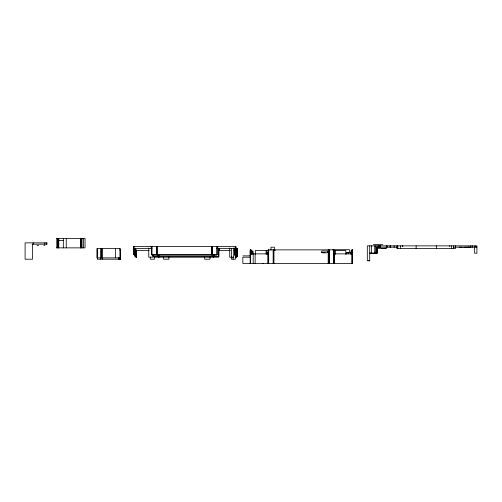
<?xml version="1.0" encoding="UTF-8"?>
<svg xmlns="http://www.w3.org/2000/svg" width="502" height="502" viewBox="0 0 502 502"><rect width="100%" height="100%" fill="white"/><g stroke="black" fill="none" stroke-linecap="round" stroke-linejoin="round"><path stroke-width="0.75" d="M251.533 254.395L251.533 250.536M252.87 253.999L252.87 251.05L251.533 251.05L251.533 254.175M255.424 254.395L255.424 250.536L268.476 250.529M266.129 254.395L266.129 250.536M267.008 254.395L267.008 250.536M270.973 250.184L270.973 247.197L274.343 247.197L274.343 249.864M334.232 254.395L334.232 250.536L345.834 250.536L345.834 254.395M335.392 254.395L335.392 250.536M346.393 254.012L346.393 252.537L350.396 252.537L350.396 253.868M349.455 252.807L349.455 249.701L332.619 249.701M350.396 254.012L350.396 252.537M474.578 247.191L474.578 253.196L476.9 253.196L476.9 245.861L367.326 245.861L367.32 260.77L369.723 260.77L369.729 245.861M377.052 247.944L377.058 253.196L371.436 253.196L371.436 245.861M377.058 249.864L377.058 248.063M371.436 253.196L369.729 253.203L377.096 253.196L377.096 248.528M235.814 249.199L235.783 251.866L235.814 247.053M237.49 249.048L237.49 253.868M235.783 251.866L235.814 247.862M237.49 251.201L237.465 253.868L237.465 249.864M250.216 263.45L250.649 263.456L250.172 263.443L250.272 249.864M459.186 247.191L459.832 247.185M262.496 263.462L263.544 263.456M463.773 247.191L468.021 247.185M56.575 238.525L85.045 238.525L85.045 247.862L56.575 247.862M58.772 240.527L63.327 240.527M32.203 244.198L47.006 244.198L47.006 242.861L25.1 242.861L25.1 259.208L32.536 259.208L32.536 244.198M373.362 244.518L382.775 244.518M37.079 245.528L38.585 245.528M43.843 245.528L44.841 245.528M234.949 254.533L235.814 254.533L235.814 246.532L133.601 246.532L133.601 254.533L134.41 254.533M475.068 246.526L476.9 246.526M397.766 247.191L376.431 247.191L376.444 253.196M476.9 247.191L453.507 247.191L453.494 248.528L453.507 245.861M376.902 248.528L386.408 248.528L386.358 245.861M120.154 248.534L96.924 248.534L96.924 257.871L120.154 257.871M133.89 248.534L151.993 248.534M216.895 248.534L237.49 248.534L237.49 256.535L236.467 256.535L236.467 257.206M119.532 249.864L120.693 249.864M352.486 249.864L351.62 249.864L351.62 253.868M135.565 250.536L149.125 250.536M218.571 250.536L230.449 250.536M233.982 250.536L237.277 250.536M351.62 250.536L351.061 250.536L351.061 253.868M266.769 252.537L268.106 252.537M321.343 252.537L325.152 252.537M250.366 253.868L268.664 253.868M333.196 253.868L352.266 253.868M242.842 255.869L250.26 255.869M333.93 255.869L334.432 255.869M135.044 255.079L135.063 256.535L136.092 256.535M250.26 257.206L242.842 257.206L242.842 263.443L352.486 263.456L352.429 249.864L352.36 263.456M120.693 259.208L97.463 259.208L97.507 248.534M470.958 247.191L468.159 247.185L468.95 247.191M460.045 247.185L462.361 247.191M369.729 253.196L370.878 253.203M368.757 260.77L369.723 260.77M455.502 247.191L455.496 245.861L455.49 248.528L397.007 248.528L397.007 245.861M475.068 245.861L475.068 247.191M472.3 245.861L472.3 247.185M470.769 245.861L470.769 247.185M451.323 245.861L451.323 248.528M449.441 245.861L449.441 246.526M436.401 245.861L436.401 248.528M416.127 245.861L416.127 248.528M402.748 245.861L402.748 246.526M402.704 245.861L402.704 246.526M400.489 245.861L400.489 248.528M397.766 245.861L397.766 248.528M397.496 247.191L397.496 248.528M397.484 245.861L397.408 248.528M397.207 246.526L397.207 248.528M394.126 245.861L394.126 247.191M390.675 245.861L390.675 247.191M390.01 245.861L390.01 247.191M387.004 245.861L386.935 247.191M386.829 245.861L386.829 247.191M386.691 245.861L386.691 247.191M386.527 245.861L386.527 247.191M385.172 248.063L385.172 248.528M384.908 248.528L381.84 248.528M380.24 245.861L380.24 247.191M380.177 245.861L380.177 247.191M380.07 245.861L380.07 247.191M379.932 245.861L379.932 247.191M379.769 245.861L379.769 247.191M379.6 245.861L379.6 247.191M379.424 245.861L379.424 247.191M379.261 245.861L379.261 247.191M379.123 245.861L379.123 247.191M379.016 245.861L379.016 247.191M378.954 245.861L378.928 247.191M377.115 245.861L377.102 253.196M375.734 245.861L375.734 253.196M374.737 245.861L374.737 253.196M352.297 249.864L352.266 263.456M352.178 249.864L352.178 263.456M352.034 253.868L352.034 263.456M348.099 252.537L348.099 253.868M334.432 253.868L334.432 263.456M333.93 263.456L333.93 249.864L268.306 249.864L268.306 263.456M333.485 249.864L333.485 263.456M329.212 249.864L329.212 263.456M328.91 249.864L328.91 263.456M328.829 249.864L328.829 263.456M328.741 249.864L328.741 263.456M328.653 249.864L328.565 263.456M328.546 249.864L328.54 250.536M328.189 249.864L328.189 263.456M275.127 249.864L275.127 250.536M273.96 249.864L273.96 263.456M273.791 249.864L273.791 250.536M273.527 249.864L273.527 263.456M273.151 249.864L273.151 263.456M268.859 249.864L268.859 250.536M268.664 249.864L268.695 263.456M267.855 253.868L267.855 263.456M255.148 253.868L255.148 263.456M253.203 253.868L253.203 263.456M252.87 251.044L252.87 254.175M251.609 253.868L251.609 250.536L250.868 250.536L250.868 249.864M251.082 253.868L251.082 249.864L250.197 249.864L250.216 255.907M250.561 249.864L250.561 263.456M250.492 253.868L250.492 256.083M250.354 249.864L250.354 263.456M237.433 248.534L237.465 256.535M237.32 248.534L237.277 256.535M237.22 248.534L237.195 256.535M237.038 248.534L237.038 250.536M236.624 250.536L236.624 257.206L235.909 257.206L235.909 254.238M236.072 250.536L236.072 257.206M235.758 246.532L235.783 254.533M235.595 246.532L235.595 254.533M235.4 254.144L235.4 259.208L231.397 259.208L231.397 256.898M235.363 246.532L235.363 248.534M234.949 248.534L234.949 255.204L234.39 255.204L234.39 247.925M233.725 247.969L233.725 257.206L229.721 257.206L229.721 247.969M233.104 257.037L233.104 259.208M231.428 248.534L231.428 257.206M219.437 248.534L219.437 250.536M218.935 248.534L218.935 256.535L153.311 256.535L153.311 255.035M218.646 250.536L218.646 256.535M218.571 256.535L218.571 257.206L153.675 257.206L153.675 256.535M218.495 248.534L218.495 256.535M217.761 246.532L217.761 248.534M217.259 246.532L217.259 254.533L151.635 254.533L151.635 246.532M216.895 254.533L216.895 255.204L151.993 255.204L152.024 246.532M216.814 246.532L216.814 254.533M214.222 255.079L214.222 256.535M213.833 255.079L213.921 256.535M213.752 255.079L213.752 256.535M213.664 255.079L213.664 256.535M213.57 255.079L213.551 257.206M213.394 256.535L213.394 257.206M213.199 255.079L213.199 256.535M212.541 246.532L212.541 254.533M212.239 246.532L212.239 254.533M212.07 246.532L212.158 254.533M211.982 246.532L211.982 254.533M211.894 246.532L211.869 255.204M211.518 246.532L211.518 254.533M209.999 256.898L209.999 259.208L204.665 259.208L204.665 256.898M168.892 256.898L168.892 259.208L163.552 259.208L163.552 256.898M158.971 255.079L158.977 257.206M158.801 256.535L158.801 257.206M158.532 255.079L158.532 256.535M158.161 255.079L158.161 256.535M157.289 246.532L157.289 254.533M157.12 254.533L157.12 255.204M156.856 246.532L156.856 254.533M156.48 246.532L156.48 254.533M154.44 256.898L154.44 259.208L150.437 259.208L150.437 256.898M153.706 255.079L153.706 256.535M152.759 254.897L152.759 257.206L148.761 257.206L148.761 247.969M151.184 246.532L151.184 248.534M136.613 249.927L136.619 257.206L135.716 257.206L135.716 256.535M136.387 249.927L136.387 257.206M136.092 250.536L136.092 257.206M135.565 248.534L135.565 256.535M135.364 248.534L135.32 256.535L135.283 248.534M135.132 255.079L135.088 256.535M134.931 247.925L134.938 255.204L134.373 255.204L134.41 248.534M133.89 246.532L133.89 254.533M133.727 246.532L133.727 254.533M133.657 246.532L133.657 254.533M120.574 249.864L120.574 259.208M120.26 249.864L120.26 259.208M120.034 248.534L120.034 257.871M119.532 257.645L119.532 259.208M118.943 257.645L118.943 259.208M118.503 257.645L118.503 259.208M115.491 248.534L115.491 257.871M102.408 257.645L102.408 259.208M102.063 248.534L102.063 257.871M101.975 248.534L101.975 257.871M101.649 248.534L101.649 257.871M101.304 248.534L101.304 257.871M100.689 248.534L100.676 259.208M83.614 238.525L83.614 247.862M81.995 238.525L81.995 247.862M81.45 238.525L81.45 247.862M81.067 238.525L81.067 247.862M80.715 238.525L80.715 247.862M80.558 238.525L80.558 247.862M66.245 238.525L66.245 247.862M63.321 238.525L63.321 247.862M58.803 238.525L58.772 247.862M58.502 238.525L58.502 247.862M57.918 238.525L57.918 247.862M57.341 238.525L57.341 247.862M56.814 238.525L56.814 247.862M46.579 242.861L46.579 244.198M44.841 242.861L44.841 244.198M33.188 242.861L33.163 244.198M327.404 252.192L326.57 252.857L322.566 252.857L321.732 252.192L321.732 251.025L327.404 251.025L327.404 252.192"/></g></svg>
